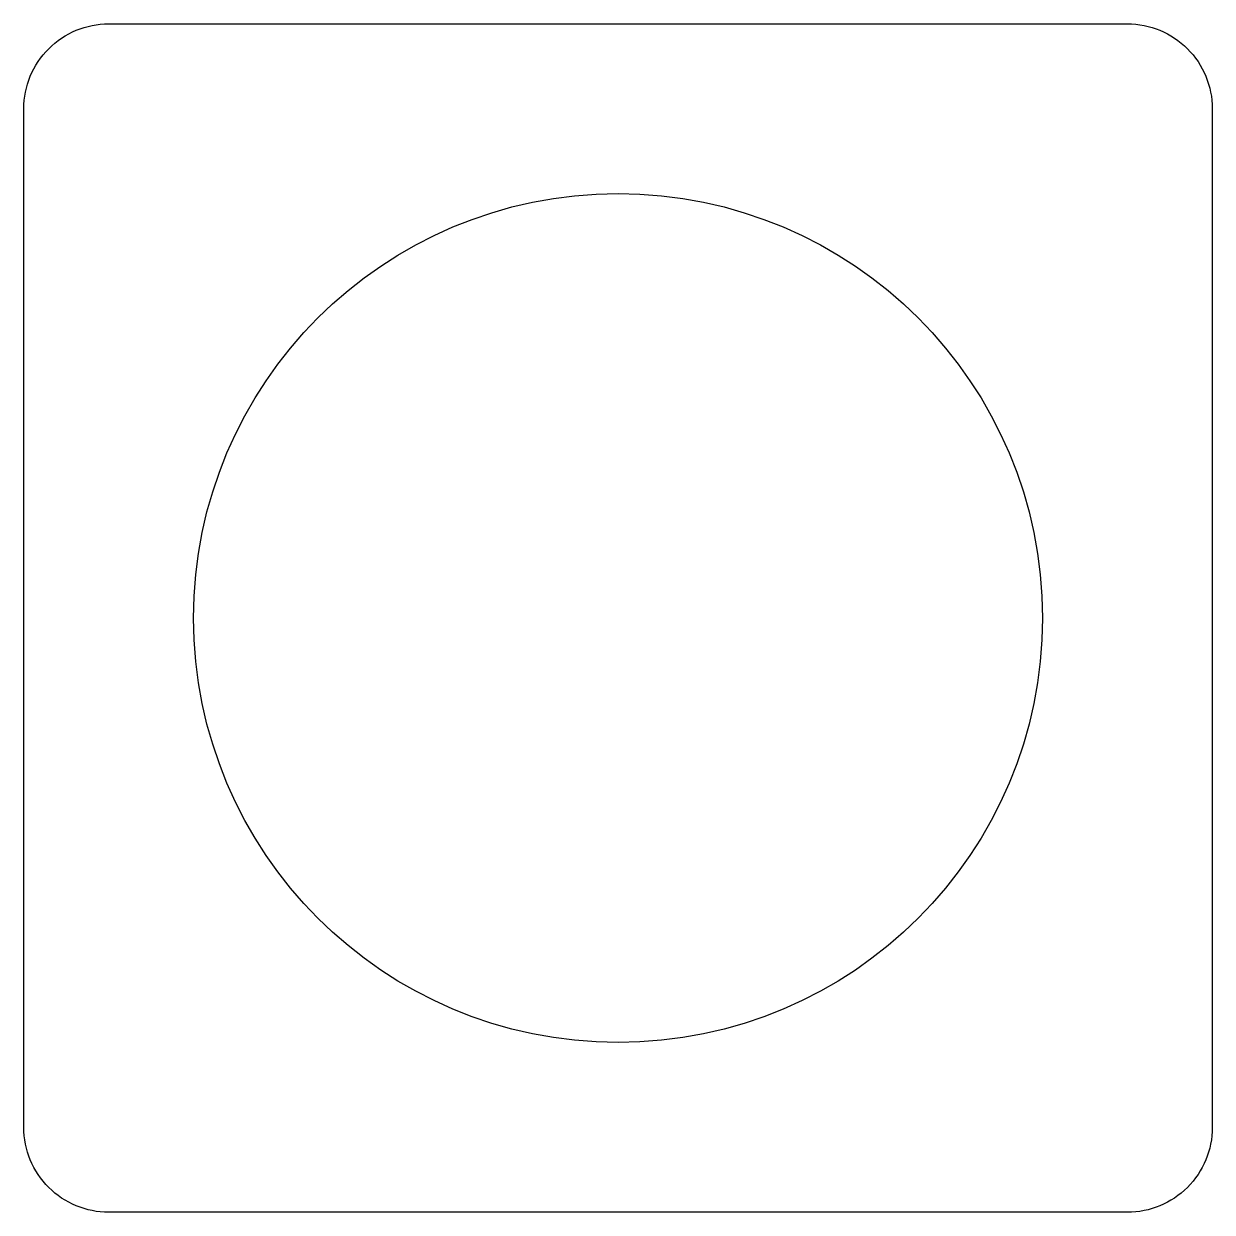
# Model space of a CAD drawing. Extents: x 151.6 to 165.6, y 214.4 to 228.4.
import ezdxf

# ---------------------------------------------------------------- set-up
doc = ezdxf.new("R2010")
doc.units = 0
doc.header["$LTSCALE"] = 15
doc.layers.get('0').update_dxf_attribs({"linetype": 'CONTINUOUS'})

msp = doc.modelspace()

# ---------------------------------------------------------------- linework, layer by layer
at = {"ltscale": 0.05}
msp.add_lwpolyline([(165.637, 227.447), (165.637, 215.447, -0.414214), (164.637, 214.447), (152.637, 214.447, -0.414214), (151.637, 215.447), (151.637, 227.447, -0.414214), (152.637, 228.447), (164.637, 228.447, -0.414214)], format="xyb", close=True, dxfattribs=at)
msp.add_circle((158.637, 221.447), 5, dxfattribs=at)

doc.saveas('drawing.dxf')
